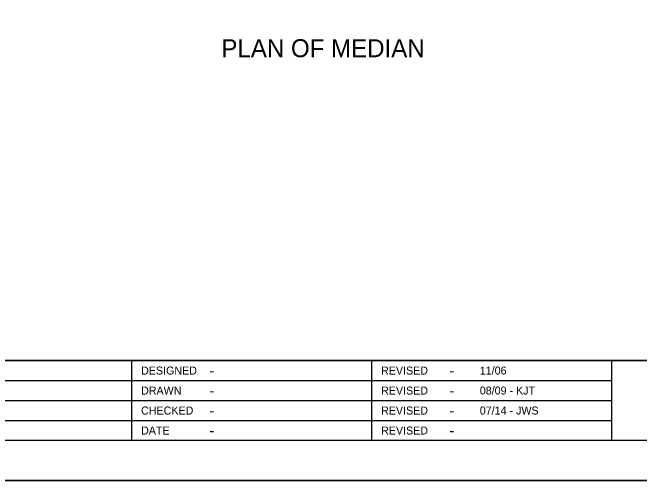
# Model space of a CAD drawing. Extents: x 99537 to 100217, y 100016 to 100456.
# Drawn here: x 99670.8 to 99827.6, y 100016.2 to 100133.3 of the extents above; entities that cross this region are included whole.
import ezdxf

# ---------------------------------------------------------------- set-up
doc = ezdxf.new("R2010")
doc.units = 0
for name, color, linetype in [('Design_PR_Roadway Notes', 7, 'Continuous'), ('Sheets_50 Reference Boundary', 7, 'Continuous'), ('Sheets_General Details', 7, 'Continuous'), ('Sheets_Printer Plotting Border', 7, 'Continuous')]:
    doc.layers.add(name, color=color, linetype=linetype)

msp = doc.modelspace()

# ---------------------------------------------------------------- linework, layer by layer
at = {"layer": 'Sheets_50 Reference Boundary'}
msp.add_lwpolyline([(99577.07, 100446.23), (100207.07, 100446.23), (100207.07, 100046.23), (99577.07, 100046.23)], close=True, dxfattribs=at)
at = {"layer": 'Sheets_General Details'}
for p, q in [((99577.07, 100046.23), (100207.07, 100046.23)), ((99700.56, 100046.23), (99700.56, 100026.23)), ((99760.56, 100046.23), (99760.56, 100026.23)), ((99820.56, 100046.23), (99820.56, 100026.23)), ((99636.56, 100041.23), (99820.56, 100041.23)), ((99636.56, 100036.23), (99820.56, 100036.23)), ((99636.56, 100031.23), (99820.56, 100031.23)), ((100217.07, 100016.23), (99537.07, 100016.23))]:
    msp.add_line(p, q, dxfattribs=at)
msp.add_lwpolyline([(99577.07, 100446.23), (100207.07, 100446.23), (100207.07, 100026.23), (99577.07, 100026.23)], close=True, dxfattribs=at)
at = {"layer": 'Sheets_Printer Plotting Border'}
msp.add_lwpolyline([(99537.07, 100016.23), (100217.07, 100016.23), (100217.07, 100456.23), (99537.07, 100456.23)], close=True, dxfattribs=at)

# ---------------------------------------------------------------- texts
at = {"layer": 'Design_PR_Roadway Notes'}
msp.add_text('PLAN OF MEDIAN', height=4.5, dxfattribs=at).set_placement((99723.04, 100122.13))
at = {"layer": 'Sheets_General Details'}
for s, height, p in [('DESIGNED', 2, (99702.96, 100042.73)), ('REVISED', 2, (99762.96, 100042.73)), ('11/06', 2, (99787.64, 100042.73)), ('-', 2.8, (99720.04, 100042.33)), ('-', 2.8, (99780.04, 100042.33)), ('DRAWN', 2, (99702.96, 100037.73)), ('REVISED', 2, (99762.96, 100037.73)), ('08/09 - KJT ', 2, (99787.64, 100037.73)), ('-', 2.8, (99720.04, 100037.33)), ('-', 2.8, (99780.04, 100037.33)), ('CHECKED', 2, (99702.96, 100032.73)), ('REVISED', 2, (99762.96, 100032.73)), ('07/14 - JWS', 2, (99787.64, 100032.73)), ('-', 2.8, (99720.04, 100032.33)), ('-', 2.8, (99780.04, 100032.33)), ('DATE', 2, (99702.96, 100027.73)), ('REVISED', 2, (99762.96, 100027.73)), ('-', 2.8, (99720.04, 100027.33)), ('-', 2.8, (99780.04, 100027.33))]:
    msp.add_text(s, height=height, dxfattribs=at).set_placement(p)

doc.saveas('drawing.dxf')
